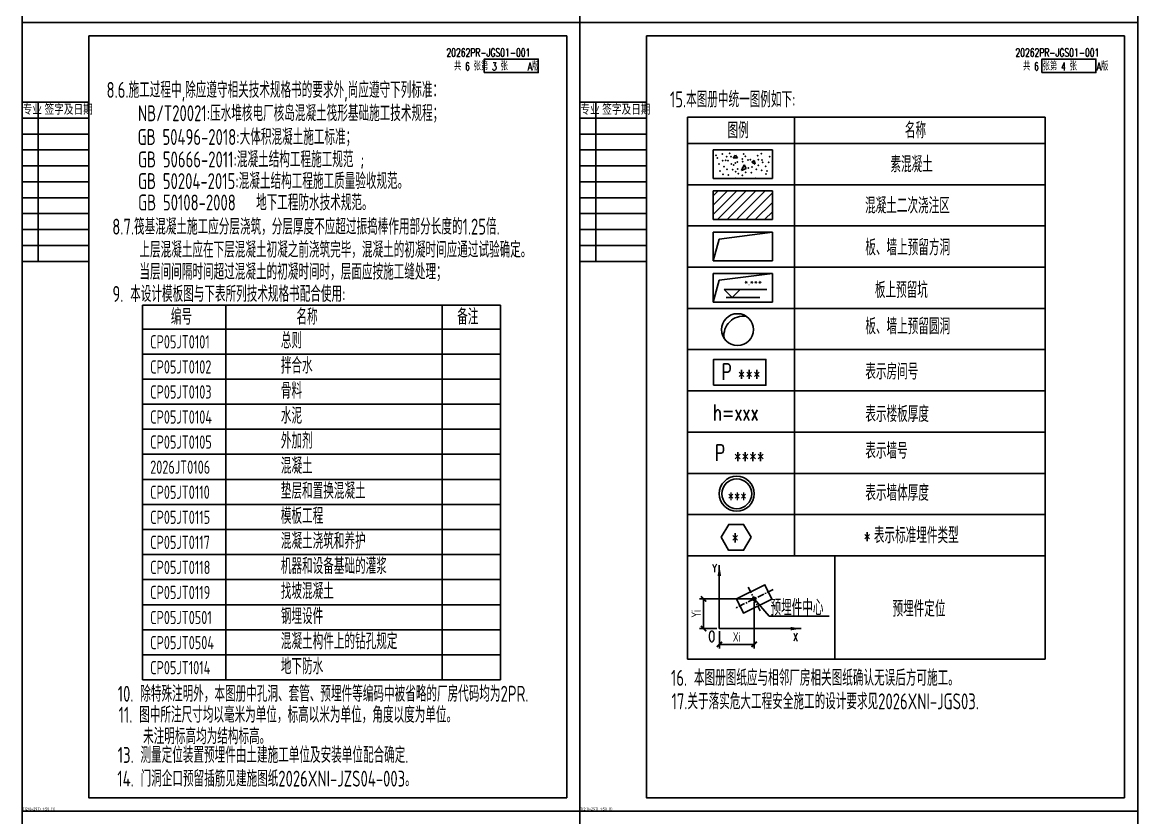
# Model space of a CAD drawing. Extents: x 214073 to 274589, y -287361 to -130190.
# Drawn here: x 218049 to 239049, y -160086 to -145106 of the extents above; entities that cross this region are included whole.
import ezdxf
from ezdxf.enums import TextEntityAlignment as Align

# ---------------------------------------------------------------- set-up
doc = ezdxf.new("R2010")
doc.units = 0
doc.header["$LTSCALE"] = 500
doc.header["$MEASUREMENT"] = 0
doc.linetypes.add('CENTER', pattern=[2, 1.25, -0.25, 0.25, -0.25])
doc.linetypes.add('HIDDEN', pattern=[0.375, 0.25, -0.125])
doc.layers.get('0').update_dxf_attribs({"linetype": 'CONTINUOUS'})
doc.layers.get('Defpoints').update_dxf_attribs({"linetype": 'CONTINUOUS'})
for name, color, linetype in [('3', 3, 'CONTINUOUS'), ('KXSSP', 7, 'CONTINUOUS'), ('Layer1', 2, 'CONTINUOUS'), ('PRDWWP_CenterLine', 7, 'CONTINUOUS'), ('TEXT', 7, 'CONTINUOUS'), ('THIN', 7, 'CONTINUOUS'), ('TK', 7, 'CONTINUOUS')]:
    doc.layers.add(name, color=color, linetype=linetype)
doc.layers.add('_TSZ_PLOT_MARK', color=1, linetype='CONTINUOUS', plot=False)
doc.layers.add('C72 文本', color=7, linetype='CONTINUOUS', lineweight=9)
doc.styles.add('_TSZ_PLOT_MARK', font='tssdeng.shx', dxfattribs={"width": 0.7, "bigfont": 'tssdchn.shx'})
doc.styles.add('HZ-yy', font='romans.shx', dxfattribs={"width": 0.7, "bigfont": 'hz.shx'})
doc.styles.add('romand', font='romand.shx', dxfattribs={"width": 0.7, "height": 200, "bigfont": 'OCHINESE.shx'})
doc.styles.add('romans', font='romans.shx', dxfattribs={"width": 0.7, "bigfont": 'hz.shx'})
doc.styles.get("Standard").update_dxf_attribs({"font": 'romans1.shx', "width": 0.75, "bigfont": 'hz.shx'})
doc.styles.add('TSSD_Dimension', font='Tssdeng.shx', dxfattribs={"width": 0.7, "bigfont": 'tssdchn.shx'})
doc.styles.add('TSSD_Label', font='Tssdeng.shx', dxfattribs={"width": 0.7, "bigfont": 'hztxt.shx'})
doc.styles.add('标注', font='tssdeng.shx', dxfattribs={"width": 0.7, "bigfont": 'tssdchn.shx'})
doc.dimstyles.new('AXIS100X1', dxfattribs={"dimtxt": 180, "dimasz": 70, "dimexe": 80, "dimexo": 50, "dimgap": 50, "dimtad": 1, "dimdec": 0, "dimtxsty": '标注', "dimblk": 'ARCHTICK', "dimcen": 2.5, "dimclrd": 3, "dimclre": 3, "dimclrt": 3, "dimazin": 3, "dimtfac": 1, "dimtdec": 0, "dimtix": 1, "dimtmove": 1, "dimatfit": 3, "dimfxl": 100, "dimlwd": -1, "dimarcsym": 0})
doc.dimstyles.get("Standard").update_dxf_attribs({"dimtxt": 2.5, "dimasz": 2.5, "dimexe": 1.25, "dimexo": 0.625, "dimtad": 1, "dimtxsty": 'Standard', "dimcen": 2.5, "dimazin": 3, "dimtfac": 1, "dimtmove": 0, "dimatfit": 3, "dimarcsym": 0})

# ---------------------------------------------------------------- blocks, each defined once
blk = doc.blocks.new('_ArchTick')
at = {"color": 0, "const_width": 0.5}
blk.add_lwpolyline([(-0.71, -0.71), (0.71, 0.71)], dxfattribs=at)
blk = doc.blocks.new('*D2605')
at = {"layer": 'Defpoints', "color": 0, "linetype": 'ByBlock', "transparency": 16777216}
for p in [(231829, -155966), (230877, -156525), (231173, -156525)]:
    blk.add_point(p, dxfattribs=at)
at = {"layer": 'KXSSP', "color": 3, "linetype": 'ByBlock', "lineweight": -2, "transparency": 16777216}
for p, q in [((231779, -155966), (230797, -155966)), ((231123, -156525), (230797, -156525))]:
    blk.add_line(p, q, dxfattribs=at)
at = {"layer": 'KXSSP', "color": 3, "linetype": 'ByBlock', "transparency": 16777216}
blk.add_line((230877, -155966), (230877, -156525), dxfattribs=at)
at = {"layer": 'KXSSP', "color": 3, "linetype": 'ByBlock', "transparency": 16777216, "xscale": 70, "yscale": 70, "zscale": 70}
for p, rotation in [((230877, -155966), 90), ((230877, -156525), 270)]:
    blk.add_blockref('_ArchTick', p, dxfattribs=dict(at, rotation=rotation))
at = {"layer": 'KXSSP', "color": 3, "linetype": 'ByBlock', "transparency": 16777216, "insert": (230737, -156245), "char_height": 180, "attachment_point": 5, "rotation": 90, "style": '标注'}
blk.add_mtext('\\A1;Yi', dxfattribs=at)
blk = doc.blocks.new('*D2606')
at = {"layer": 'Defpoints', "color": 0, "linetype": 'ByBlock', "transparency": 16777216}
for p in [(231829, -155966), (231173, -156525), (231173, -156821)]:
    blk.add_point(p, dxfattribs=at)
at = {"layer": 'KXSSP', "color": 3, "linetype": 'ByBlock', "lineweight": -2, "transparency": 16777216}
for p, q in [((231829, -156016), (231829, -156901)), ((231173, -156575), (231173, -156901))]:
    blk.add_line(p, q, dxfattribs=at)
at = {"layer": 'KXSSP', "color": 3, "linetype": 'ByBlock', "transparency": 16777216}
blk.add_line((231829, -156821), (231173, -156821), dxfattribs=at)
at = {"layer": 'KXSSP', "color": 3, "linetype": 'ByBlock', "transparency": 16777216, "xscale": 70, "yscale": 70, "zscale": 70, "rotation": 180}
blk.add_blockref('_ArchTick', (231173, -156821), dxfattribs=at)
at = {"layer": 'KXSSP', "color": 3, "linetype": 'ByBlock', "transparency": 16777216, "xscale": 70, "yscale": 70, "zscale": 70}
blk.add_blockref('_ArchTick', (231829, -156821), dxfattribs=at)
at = {"layer": 'KXSSP', "color": 3, "linetype": 'ByBlock', "transparency": 16777216, "insert": (231501, -156681), "char_height": 180, "attachment_point": 5, "style": '标注'}
blk.add_mtext('\\A1;Xi', dxfattribs=at)

msp = doc.modelspace()

# ---------------------------------------------------------------- hatches: boundary and pattern name
at = {"layer": 'KXSSP', "linetype": 'ByBlock'}
h = msp.add_hatch(color=0, dxfattribs=at)
h.paths.add_polyline_path([(231860.7, -155965.8), (231828.6, -155965.8), (231828.6, -155997.9, 0.4142136)])
h.paths.add_polyline_path([(231828.6, -155933.7), (231828.6, -155965.8), (231860.7, -155965.8, 0.4142136)])
h.paths.add_polyline_path([(231828.6, -155933.7, 0.4142136), (231796.5, -155965.8), (231828.6, -155965.8)])
h.paths.add_polyline_path([(231828.6, -155965.8), (231796.5, -155965.8, 0.4142136), (231828.6, -155997.9)])
at = {"layer": 'TEXT', "linetype": 'HIDDEN', "ltscale": 500}
h = msp.add_hatch(dxfattribs=at)
h.set_pattern_fill('ANSI31', color=256, scale=1000, style=0)
h.set_pattern_definition([(45, (80992.1, 773357.61), (-88.388348, 88.388348), [])])
h.paths.add_polyline_path([(231059, -148281.4), (231059, -148821.7), (232172, -148821.7), (232172, -148281.4)])

# ---------------------------------------------------------------- linework, layer by layer
at = {"ltscale": 10}
for p, q in [((219299.3, -146609.6), (218049.3, -146609.6)), ((218349.3, -146609.6), (218349.3, -149609.6)), ((229799.3, -146609.6), (228549.3, -146609.6)), ((228849.3, -146609.6), (228849.3, -149609.6)), ((219299.3, -146909.6), (218049.3, -146909.6)), ((229799.3, -146909.6), (228549.3, -146909.6)), ((219299.3, -147209.6), (218049.3, -147209.6)), ((229799.3, -147209.6), (228549.3, -147209.6)), ((219299.3, -147509.6), (218049.3, -147509.6)), ((229799.3, -147509.6), (228549.3, -147509.6)), ((219299.3, -147809.6), (218049.3, -147809.6)), ((229799.3, -147809.6), (228549.3, -147809.6)), ((219299.3, -148109.6), (218049.3, -148109.6)), ((229799.3, -148109.6), (228549.3, -148109.6)), ((219299.3, -148409.6), (218049.3, -148409.6)), ((229799.3, -148409.6), (228549.3, -148409.6)), ((219299.3, -148709.6), (218049.3, -148709.6)), ((229799.3, -148709.6), (228549.3, -148709.6)), ((219299.3, -149009.6), (218049.3, -149009.6)), ((229799.3, -149009.6), (228549.3, -149009.6)), ((219299.3, -149309.6), (218049.3, -149309.6)), ((229799.3, -149309.6), (228549.3, -149309.6)), ((218049.3, -149609.6), (219299.3, -149609.6)), ((228549.3, -149609.6), (229799.3, -149609.6))]:
    msp.add_line(p, q, dxfattribs=at)
at = {"layer": '_TSZ_PLOT_MARK'}
for points in [[(218049.3, -145110.7), (228549.3, -145110.7), (228549.3, -130260.7), (218049.3, -130260.7)], [(218049.3, -145110.7), (228549.3, -145110.7), (228549.3, -130260.7), (218049.3, -130260.7)], [(218049.3, -145110.7), (228549.3, -145110.7), (228549.3, -130260.7), (218049.3, -130260.7)], [(218049.3, -145110.7), (228549.3, -145110.7), (228549.3, -130260.7), (218049.3, -130260.7)], [(228549.3, -145110.7), (239049.3, -145110.7), (239049.3, -130260.7), (228549.3, -130260.7)], [(228549.3, -145110.7), (239049.3, -145110.7), (239049.3, -130260.7), (228549.3, -130260.7)], [(228549.3, -145110.7), (239049.3, -145110.7), (239049.3, -130260.7), (228549.3, -130260.7)], [(228549.3, -145110.7), (239049.3, -145110.7), (239049.3, -130260.7), (228549.3, -130260.7)], [(218049.3, -159960.7), (228549.3, -159960.7), (228549.3, -145110.7), (218049.3, -145110.7)], [(218049.3, -159960.7), (228549.3, -159960.7), (228549.3, -145110.7), (218049.3, -145110.7)], [(218049.3, -159960.7), (228549.3, -159960.7), (228549.3, -145110.7), (218049.3, -145110.7)], [(218049.3, -159960.7), (228549.3, -159960.7), (228549.3, -145110.7), (218049.3, -145110.7)], [(228549.3, -159960.7), (239049.3, -159960.7), (239049.3, -145110.7), (228549.3, -145110.7)], [(228549.3, -159960.7), (239049.3, -159960.7), (239049.3, -145110.7), (228549.3, -145110.7)], [(228549.3, -159960.7), (239049.3, -159960.7), (239049.3, -145110.7), (228549.3, -145110.7)], [(228549.3, -159960.7), (239049.3, -159960.7), (239049.3, -145110.7), (228549.3, -145110.7)], [(226746.5, -146051.2), (227762.4, -146051.2), (227762.4, -145799.4), (226746.5, -145799.4)], [(226746.5, -146051.2), (227762.4, -146051.2), (227762.4, -145799.4), (226746.5, -145799.4)], [(226746.5, -146051.2), (227762.4, -146051.2), (227762.4, -145799.4), (226746.5, -145799.4)], [(226746.5, -146051.2), (227762.4, -146051.2), (227762.4, -145799.4), (226746.5, -145799.4)], [(237246.5, -146051.2), (238262.4, -146051.2), (238262.4, -145799.4), (237246.5, -145799.4)], [(237246.5, -146051.2), (238262.4, -146051.2), (238262.4, -145799.4), (237246.5, -145799.4)], [(237246.5, -146051.2), (238262.4, -146051.2), (238262.4, -145799.4), (237246.5, -145799.4)], [(237246.5, -146051.2), (238262.4, -146051.2), (238262.4, -145799.4), (237246.5, -145799.4)], [(218049.3, -174810.7), (228549.3, -174810.7), (228549.3, -159960.7), (218049.3, -159960.7)], [(218049.3, -174810.7), (228549.3, -174810.7), (228549.3, -159960.7), (218049.3, -159960.7)], [(218049.3, -174810.7), (228549.3, -174810.7), (228549.3, -159960.7), (218049.3, -159960.7)], [(228549.3, -174810.7), (239049.3, -174810.7), (239049.3, -159960.7), (228549.3, -159960.7)], [(228549.3, -174810.7), (239049.3, -174810.7), (239049.3, -159960.7), (228549.3, -159960.7)]]:
    msp.add_lwpolyline(points, close=True, dxfattribs=at)
at = {"layer": 'KXSSP', "color": 0, "linetype": 'ByBlock'}
for p, q in [((231828.6, -155965.8), (232107.8, -156287.2)), ((232107.8, -156287.2), (233237.5, -156287.2))]:
    msp.add_line(p, q, dxfattribs=at)
at = {"layer": 'KXSSP', "color": 3, "linetype": 'ByBlock'}
msp.add_lwpolyline([(231493.2, -155964.3), (232031, -155698.3), (232164, -155967.3), (231626.2, -156233.2)], close=True, dxfattribs=at)
at = {"layer": 'KXSSP', "color": 0, "linetype": 'ByBlock'}
msp.add_circle((231828.6, -155965.8), 32.1, dxfattribs=at)
at = {"layer": 'PRDWWP_CenterLine', "linetype": 'CENTER', "ltscale": 0.2}
for p, q in [((232187.2, -155788.5), (231470, -156143)), ((231717.8, -155741.7), (231939.4, -156189.9))]:
    msp.add_line(p, q, dxfattribs=at)
at = {"layer": 'TEXT'}
for p, q in [((230572, -146890.7), (230572, -157098.4)), ((230572, -146890.7), (237309.5, -146890.7)), ((232585.2, -146890.7), (232585.2, -148941.4)), ((237309.5, -146890.7), (237309.5, -157098.4)), ((230572, -147388.4), (237309.5, -147388.4)), ((231059, -148045.2), (231059, -147504.9)), ((231059, -147504.9), (232172, -147504.9)), ((231477.5, -147605.7), (231432.5, -147660.2)), ((231512.7, -147656.9), (231477.5, -147605.7)), ((232172, -147504.9), (232172, -148045.2)), ((231432.5, -147660.2), (231512.7, -147656.9)), ((231641.2, -147791.7), (231589.7, -147894.2)), ((231676.5, -147862.2), (231641.2, -147791.7)), ((231830.5, -147711.4), (231782.2, -147737.2)), ((231782.2, -147737.2), (231846.5, -147775.4)), ((231846.5, -147775.4), (231830.5, -147711.4)), ((232172, -148045.2), (231059, -148045.2)), ((231589.7, -147894.2), (231676.5, -147862.2)), ((230572, -148164.9), (237309.5, -148164.9)), ((232585.2, -148164.9), (232585.2, -155153.4)), ((231059, -148281.4), (232172, -148281.4)), ((231059, -148821.7), (231059, -148281.4)), ((232172, -148281.4), (232172, -148821.7)), ((232172, -148821.7), (231059, -148821.7)), ((230572, -148941.4), (237309.5, -148941.4)), ((230572, -148941.4), (237309.5, -148941.4)), ((230572, -148941.4), (237309.5, -148941.4)), ((231059, -149598.2), (231059, -149057.9)), ((231059, -149057.9), (232172, -149057.9)), ((232172, -149057.9), (231168.7, -149187.2)), ((232172, -149057.9), (232172, -149598.2)), ((231168.7, -149187.2), (231059, -149598.2)), ((230572, -149717.9), (237309.5, -149717.9)), ((231059, -149526.7), (231059, -149598.2)), ((232172, -149598.2), (231059, -149598.2)), ((231059, -149834.4), (232172, -149834.4)), ((231059, -150374.7), (231059, -149834.4)), ((232172, -149834.4), (231168.7, -149963.7)), ((232172, -149834.4), (232172, -150374.7)), ((231168.7, -149963.7), (231059, -150374.7)), ((231059, -150303.2), (231059, -150374.7)), ((220313.5, -150431.6), (227051, -150431.6)), ((220313.5, -150431.6), (220313.5, -157489.9)), ((221878.4, -150431.6), (221878.4, -157489.9)), ((225952.5, -150431.6), (225952.5, -157489.9)), ((227051, -150431.6), (227051, -157489.9)), ((230572, -150494.4), (237309.5, -150494.4)), ((232172, -150374.7), (231059, -150374.7)), ((220313.5, -150881.9), (227051, -150881.9)), ((220313.5, -151353.9), (227051, -151353.9)), ((230572, -151270.9), (237309.5, -151270.9)), ((220313.5, -151825.9), (227051, -151825.9)), ((230572, -152047.4), (237309.5, -152047.4)), ((220313.5, -152297.9), (227051, -152297.9)), ((220313.5, -152769.9), (227051, -152769.9)), ((230572, -152823.9), (237309.5, -152823.9)), ((220313.5, -153241.9), (227051, -153241.9)), ((220313.5, -153713.9), (227051, -153713.9)), ((220313.5, -153713.9), (227051, -153713.9)), ((230572, -153600.4), (237309.5, -153600.4)), ((220313.5, -154185.9), (227051, -154185.9)), ((220313.5, -154185.9), (227051, -154185.9)), ((230572, -154376.9), (237309.5, -154376.9)), ((220313.5, -154657.9), (227051, -154657.9)), ((220313.5, -155129.9), (227051, -155129.9)), ((230572, -155153.4), (237309.5, -155153.4)), ((233348.2, -155153.4), (233348.2, -157098.4)), ((220313.5, -155601.9), (227051, -155601.9)), ((220313.5, -156073.9), (227051, -156073.9)), ((220313.5, -156073.9), (227051, -156073.9)), ((220313.5, -156545.9), (227051, -156545.9)), ((220313.5, -156545.9), (227051, -156545.9)), ((220313.5, -157017.9), (227051, -157017.9)), ((230572, -157098.4), (237309.5, -157098.4)), ((220313.5, -157489.9), (227051, -157489.9))]:
    msp.add_line(p, q, dxfattribs=at)
at = {"layer": 'TEXT', "color": 3}
for p, q in [((231414.6, -150287.2), (231264.6, -150137.2)), ((231264.6, -150137.2), (231564.6, -150137.2)), ((231414.6, -150287.2), (231564.6, -150137.2)), ((231564.6, -150137.2), (232065.4, -150137.2)), ((231301.4, -150287.2), (231934.8, -150287.2))]:
    msp.add_line(p, q, dxfattribs=at)
at = {"layer": 'TEXT', "color": 6}
msp.add_lwpolyline([(231064.2, -151941.3), (232048.2, -151941.3), (232048.2, -151455.3), (231064.2, -151455.3)], close=True, dxfattribs=at)
at = {"layer": 'TEXT'}
msp.add_lwpolyline([(231769.3, -154805.3), (231629.6, -154562.1), (231349.2, -154561.5), (231208.5, -154804), (231348.1, -155047.2), (231628.5, -155047.8)], close=True, dxfattribs=at)
for centre, radius in [((231514, -150893.4), 300.3), ((231500.6, -153985.1), 329.3), ((231500.6, -153985.1), 280.8)]:
    msp.add_circle(centre, radius, dxfattribs=at)
msp.add_arc((231628.7, -151009.9), 370.7, 82.19195, 186.92728, dxfattribs=at)
for p in [(231108.2, -147611.9), (231227, -147586.4), (231368.2, -147570.4), (231628.2, -147583.2), (231663.5, -147627.9), (231894.7, -147615.2), (231962, -147576.7), (231134, -147663.4), (231169.2, -147772.4), (231233.5, -147714.7), (231262.5, -147826.9), (231294.5, -147708.2), (231310.5, -147634.4), (231310.5, -147634.4), (231333, -147714.7), (231394, -147634.4), (231400.5, -147772.4), (231442.2, -147794.7), (231474.2, -147753.2), (231512.7, -147737.2), (231605.7, -147682.7), (231609, -147730.7), (231715, -147698.7), (231753.5, -147695.4), (231785.5, -147833.2), (231907.5, -147695.4), (231907.5, -147797.9), (231975, -147701.7), (231987.7, -147740.2), (232045.5, -147820.4), (232100.2, -147743.4), (232119.5, -147637.7), (231185.2, -147903.9), (231243.2, -147967.9), (231317, -147871.7), (231339.5, -147980.7), (231422.7, -147878.2), (231477.5, -147916.7), (231477.5, -148045.2), (231516, -147868.4), (231528.7, -147955.2), (231605.7, -147987.2), (231610.8, -147886.4), (231614.2, -147845.6), (231666.7, -147929.4), (231721.5, -147852.4), (231772.7, -147935.9), (231859.5, -148045.2), (231869, -147874.9), (231971.7, -147890.9), (232048.7, -147964.7), (232071.2, -147903.9)]:
    msp.add_point(p, dxfattribs=at)
at = {"layer": 'TK'}
for points in [[(218049.3, -130260.7), (228549.3, -130260.7), (228549.3, -145110.7), (218049.3, -145110.7)], [(228549.3, -130260.7), (239049.3, -130260.7), (239049.3, -145110.7), (228549.3, -145110.7)], [(218049.3, -145110.7), (228549.3, -145110.7), (228549.3, -159960.7), (218049.3, -159960.7)], [(228549.3, -145110.7), (239049.3, -145110.7), (239049.3, -159960.7), (228549.3, -159960.7)], [(219299.3, -145360.7), (228299.3, -145360.7), (228299.3, -159710.7), (219299.3, -159710.7)], [(229799.3, -145360.7), (238799.3, -145360.7), (238799.3, -159710.7), (229799.3, -159710.7)], [(218049.3, -159960.7), (228549.3, -159960.7), (228549.3, -174810.7), (218049.3, -174810.7)], [(228549.3, -159960.7), (239049.3, -159960.7), (239049.3, -174810.7), (228549.3, -174810.7)]]:
    msp.add_lwpolyline(points, close=True, dxfattribs=at)

# ---------------------------------------------------------------- texts
at = {"style": 'romans', "width": 0.7}
for s, p in [('20262PR-JGS01-001', (226034.7, -145750.5)), ('20262PR-JGS01-001', (236747.3, -145750.5)), ('共 6 张第 3 张', (226177.2, -146010.5)), ('A版', (227565.7, -146013.3)), ('共 6 张第 4 张', (236889.8, -146010.5)), ('A版', (238278.3, -146013.3))]:
    msp.add_text(s, height=150, dxfattribs=at).set_placement(p)
at = {"ltscale": 10, "style": 'TSSD_Dimension', "width": 0.7}
for s, p in [('专业', (218055.9, -146847.1)), ('签字及日期', (218467.2, -146847.1)), ('专业', (228555.9, -146847.1)), ('签字及日期', (228967.2, -146847.1))]:
    msp.add_text(s, height=200, dxfattribs=at).set_placement(p)
at = {"layer": '3', "color": 3, "linetype": 'Continuous', "style": 'TSSD_Dimension', "width": 0.7}
for s, p in [('CP05JT0101', (220457, -151248.8)), ('CP05JT0102', (220457, -151720.8)), ('CP05JT0103', (220457, -152192.8)), ('CP05JT0104', (220457, -152664.8)), ('CP05JT0105', (220457, -153136.8)), ('CP05JT0110', (220457, -154080.8)), ('CP05JT0115', (220457, -154552.8)), ('CP05JT0117', (220457, -155024.8)), ('CP05JT1014', (220457, -157384.8))]:
    msp.add_text(s, height=250, dxfattribs=at).set_placement(p)
at = {"layer": '3', "color": 1, "linetype": 'Continuous', "style": 'TSSD_Dimension', "width": 0.7}
msp.add_text('2026JT0106', height=250, dxfattribs=at).set_placement((220457, -153608.8))
at = {"layer": '3', "linetype": 'Continuous', "style": 'TSSD_Dimension', "width": 0.7}
for s, p in [('预埋件中心', (232135.8, -156277.7)), ('预埋件定位', (234433, -156300.5))]:
    msp.add_text(s, height=300, dxfattribs=at).set_placement(p)
at = {"layer": '_TSZ_PLOT_MARK', "style": '_TSZ_PLOT_MARK'}
for p in [(218049.3, -159960.7), (218049.3, -159960.7), (218049.3, -159960.7), (228549.3, -159960.7), (228549.3, -159960.7)]:
    msp.add_text('T(210*297)_1:50 (1)', height=50, dxfattribs=at).set_placement(p, align=Align.BOTTOM_LEFT)
at = {"layer": 'C72 文本', "color": 3, "style": 'romand', "width": 0.7}
msp.add_text('O', height=200, dxfattribs=at).set_placement((231030.3, -156670.7), align=Align.MIDDLE_CENTER)
at = {"layer": 'Layer1', "style": 'HZ-yy', "width": 0.7}
for s, p in [('Y', (231040.1, -155461.7)), ('X', (232559.2, -156763.2))]:
    msp.add_text(s, height=150, dxfattribs=at).set_placement(p)
at = {"layer": 'TEXT', "style": 'TSSD_Dimension', "width": 0.7}
for s, p in [('8.6.施工过程中,除应遵守相关技术规格书的要求外,尚应遵守下列标准：', (219635.6, -146529.1)), ('15.本图册中统一图例如下:', (230242.2, -146707.8)), ('NB/T20021:压水堆核电厂核岛混凝土筏形基础施工技术规程；', (220227.1, -146968.6)), ('图例', (231327.6, -147291.3)), ('名称', (234665.9, -147291.3)), ('GB 50496-2018:大体积混凝土施工标准；', (220220.3, -147416)), ('GB 50666-2011:混凝土结构工程施工规范 ;', (220226.8, -147838.5)), ('素混凝土', (234394.2, -147930.1)), ('GB 50204-2015:混凝土结构工程施工质量验收规范。', (220226.8, -148246.6)), ('GB 50108-2008   地下工程防水技术规范。', (220229.4, -148649.6)), ('混凝土二次浇注区', (233916.5, -148706.6)), ('8.7.筏基混凝土施工应分层浇筑，分层厚度不应超过振捣棒作用部分长度的1.25倍.', (219743.4, -149104.5)), ('上层混凝土应在下层混凝土初凝之前浇筑完毕，混凝土的初凝时间应通过试验确定。', (220254, -149538.6)), ('板、墙上预留方洞', (233921.4, -149495.4)), ('当层间间隔时间超过混凝土的初凝时间时，层面应按施工缝处理；', (220254, -149954.3)), ('9. 本设计模板图与下表所列技术规格书配合使用:', (219746.4, -150371.1)), ('板上预留坑', (234101.5, -150297.2)), ('编号', (220847.5, -150801.3)), ('名称', (223210.7, -150801.3)), ('备注', (226237.7, -150801.3)), ('板、墙上预留圆洞', (233921.4, -150981.7)), ('总则', (222917.4, -151248.8)), ('拌合水', (222917.4, -151720.8)), ('表示房间号', (233921.4, -151834.1)), ('骨料', (222917.4, -152192.8)), ('水泥', (222917.4, -152664.8)), ('表示楼板厚度', (233921.4, -152634.2)), ('外加剂', (222917.4, -153136.8)), ('表示墙号', (233921.4, -153324.8)), ('混凝土', (222917.4, -153608.8)), ('垫层和置换混凝土', (222917.4, -154080.8)), ('表示墙体厚度', (233921.4, -154118.4)), ('模板工程', (222917.4, -154552.8)), ('混凝土浇筑和养护', (222917.4, -155024.8)), ('表示标准埋件类型', (234083, -154917.6)), ('机器和设备基础的灌浆', (222917.4, -155496.8)), ('找坡混凝土', (222917.4, -155968.8)), ('钢埋设件', (222917.4, -156440.8)), ('混凝土构件上的钻孔规定', (222917.4, -156912.8)), ('地下防水', (222917.4, -157384.8)), ('16. 本图册图纸应与相邻厂房相关图纸确认无误后方可施工。', (230262.4, -157601.9)), ('17.关于落实危大工程安全施工的设计要求见2026XNI-JGS03.', (230272.5, -158044.6)), ('11. 图中所注尺寸均以毫米为单位，标高以米为单位，角度以度为单位。', (219863.5, -158297.3)), ('未注明标高均为结构标高。', (220323.6, -158701.7)), ('13. 测量定位装置预埋件由土建施工单位及安装单位配合确定.', (219845.9, -159054.9))]:
    msp.add_text(s, height=300, dxfattribs=at).set_placement(p)
at = {"layer": 'TEXT', "color": 3, "style": 'TSSD_Label', "width": 0.7}
msp.add_text('*.***', height=150, dxfattribs=at).set_placement((231975.9, -150107.2), align=Align.BOTTOM_RIGHT)
at = {"layer": 'TEXT', "color": 6, "style": 'romand', "width": 0.7}
for s, height, p in [('P', 300, (231310.3, -151686.7)), ('***', 300, (231734.1, -151799.4)), ('h=xxx', 300, (231482.7, -152456.9)), ('P', 300, (231186.6, -153214.5)), ('****', 300, (231734.1, -153348.4)), ('***', 250, (231508.6, -154084.9))]:
    msp.add_text(s, height=height, dxfattribs=at).set_placement(p, align=Align.MIDDLE)
for p in [(231399.1, -155029), (233885.8, -155007.2)]:
    msp.add_text('*', height=300, dxfattribs=at).set_placement(p)
at = {"layer": 'TEXT', "color": 3, "style": 'TSSD_Dimension', "width": 0.7}
for s, p in [('CP05JT0118', (220457, -155496.8)), ('CP05JT0119', (220457, -155968.8)), ('CP05JT0501', (220457, -156440.8)), ('CP05JT0504', (220457, -156912.8))]:
    msp.add_text(s, height=250, dxfattribs=at).set_placement(p)
at = {"layer": 'TEXT', "linetype": 'Continuous', "style": 'TSSD_Dimension', "width": 0.7}
for s, p in [('10. 除特殊注明外，本图册中孔洞、套管、预埋件等编码中被省略的厂房代码均为2PR.', (219846.3, -157902.1)), ('14. 门洞企口预留插筋见建施图纸2026XNI-JZS04-003。', (219838.8, -159500))]:
    msp.add_text(s, height=300, dxfattribs=at).set_placement(p)

# ---------------------------------------------------------------- dimensions: what is measured, and where the dimension line sits
at = {"layer": 'KXSSP', "color": 0, "linetype": 'ByBlock'}
dim = msp.add_linear_dim(base=(230877.1, -156524.9), p1=(231828.6, -155965.8), p2=(231172.6, -156524.9), angle=90, text='Yi', dimstyle='AXIS100X1', override={"dimarcsym": 1}, dxfattribs=at)
dim.commit()
dim.dimension.update_dxf_attribs({"geometry": '*D2605', "text_midpoint": (230737.1, -156245.3)})
dim = msp.add_linear_dim(base=(231172.6, -156820.7), p1=(231828.6, -155965.8), p2=(231172.6, -156524.9), text='Xi', dimstyle='AXIS100X1', override={"dimarcsym": 1}, dxfattribs=at)
dim.commit()
dim.dimension.update_dxf_attribs({"geometry": '*D2606', "text_midpoint": (231500.6, -156680.7)})

# ---------------------------------------------------------------- leaders
at = {"layer": 'THIN'}
for points in [[(231172.6, -155332.1), (231172.6, -156524.9)], [(232715.5, -156524.9), (231172.6, -156524.9)]]:
    msp.add_leader(points, dimstyle='Standard', override={"dimasz": 200}, dxfattribs=at)

doc.saveas('drawing.dxf')
